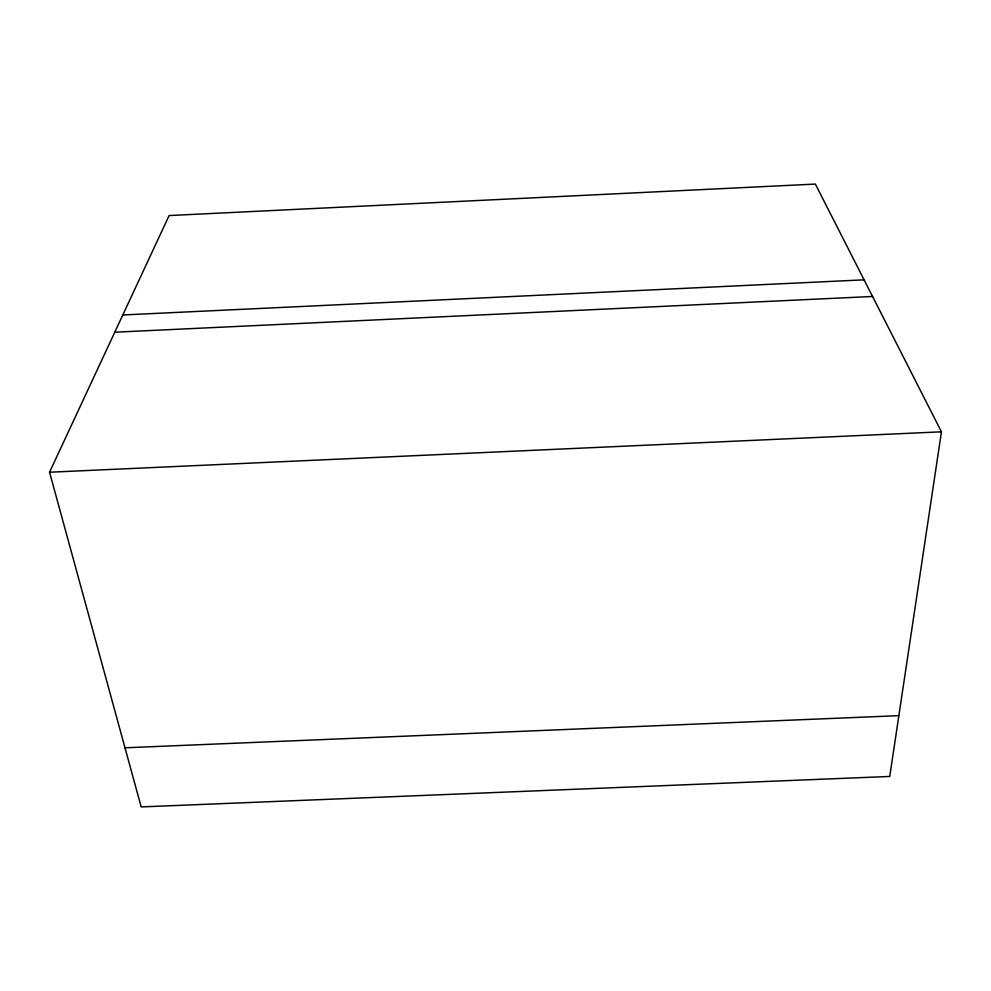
<?xml version="1.0" encoding="UTF-8"?>
<svg xmlns="http://www.w3.org/2000/svg" width="991" height="991" viewBox="0 0 991 991"><rect width="100%" height="100%" fill="white"/><g stroke="black" fill="none" stroke-linecap="round" stroke-linejoin="round"><path stroke-width="1.49" d="M941.45 431.816L889.745 776.448L141.18 806.922L49.55 472.224L169.114 215.555L815.358 184.078L941.45 431.816L49.55 472.224M122.81 314.965L864.09 279.834M114.77 332.208L872.563 296.47M124.99 747.796L898.862 715.663"/></g></svg>
